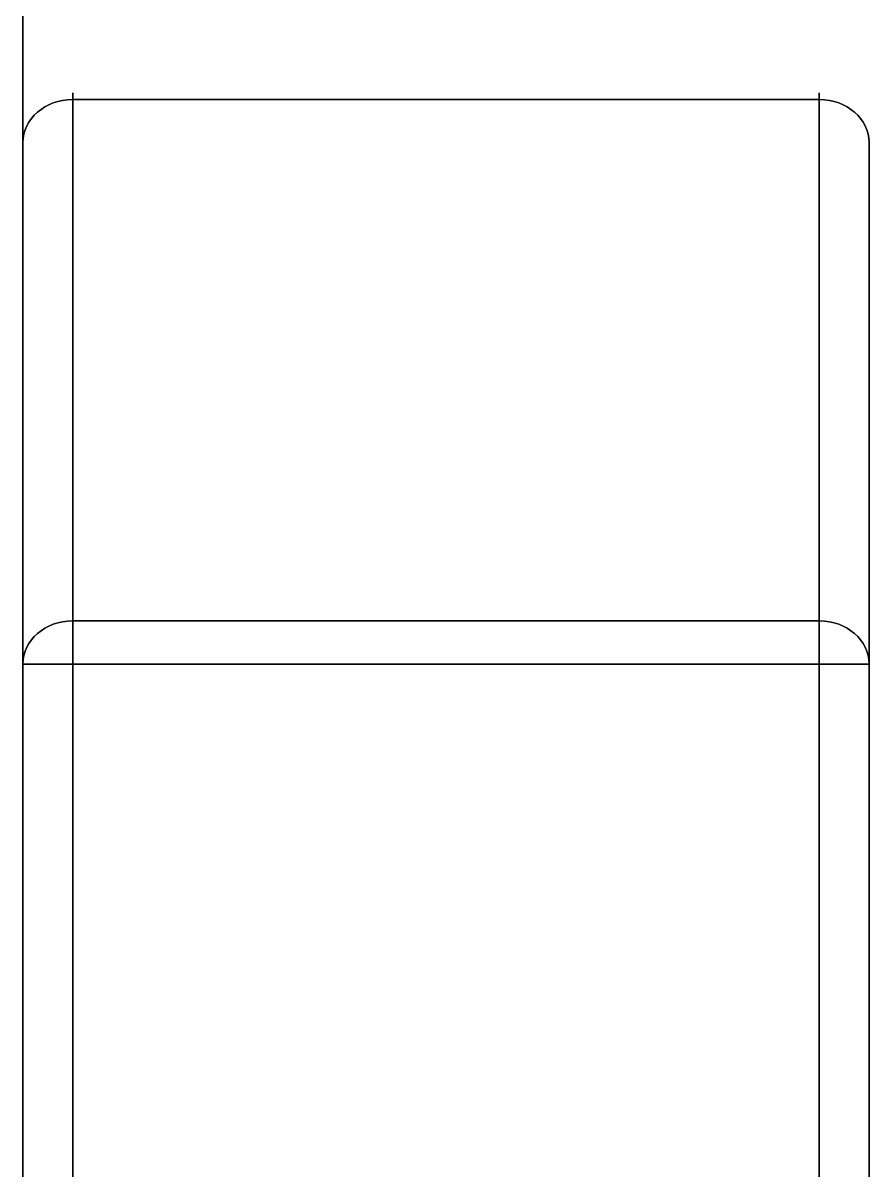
# Model space of a CAD drawing. Header units: millimetres. Extents: x -125 to 1811, y -680 to 320.
# Drawn here: x 137 to 147, y -49.82 to -36.26 of the extents above; entities that cross this region are included whole.
import ezdxf

# ---------------------------------------------------------------- set-up
doc = ezdxf.new("R2010")
doc.units = ezdxf.units.MM
doc.header["$MEASUREMENT"] = 0

msp = doc.modelspace()

# ---------------------------------------------------------------- linework, layer by layer
for p, q in [((137, 70, 300), (137, -70, 300)), ((137, -70, 700), (137, 70, 700)), ((137, 70, 300), (137, -70, 300)), ((137, -70, 700), (137, 70, 700)), ((137, -70, 316), (137, -4.45, 316)), ((137, -4.45, 684), (137, -70, 684)), ((137, -4.45, 684), (137, -70, 684)), ((137, -70, 316), (137, -4.45, 316)), ((137, -79.9, 425), (137, -12.45, 425)), ((137, -12.45, 665), (137, -80, 665)), ((137, -80, 665), (137, -12.45, 665)), ((137, -12.45, 425), (137, -79.9, 425)), ((137.588, -43.33, 635.964), (137.588, -37.17, 625.294)), ((146.412, -37.17, 504.706), (137.588, -37.17, 504.706)), ((137.588, -37.17, 505.294), (146.412, -37.17, 505.294)), ((137.588, -37.17, 504.706), (146.412, -37.17, 504.706)), ((137.588, -43.33, 494.036), (137.588, -37.17, 504.706)), ((137.588, -37.17, 544.706), (137.588, -43.33, 534.036)), ((146.412, -37.17, 544.706), (137.588, -37.17, 544.706)), ((137.588, -37.17, 545.294), (146.412, -37.17, 545.294)), ((137.588, -37.17, 624.706), (137.588, -43.33, 614.036)), ((146.412, -37.17, 545.294), (137.588, -37.17, 545.294)), ((137.588, -37.17, 545.294), (137.588, -43.33, 555.964)), ((137.588, -37.17, 584.706), (137.588, -43.33, 574.036)), ((137.588, -43.33, 595.964), (137.588, -37.17, 585.294)), ((137.588, -43.33, 555.964), (137.588, -37.17, 545.294)), ((137.588, -37.17, 464.706), (137.588, -43.33, 454.036)), ((137.588, -43.33, 475.964), (137.588, -37.17, 465.294)), ((137.588, -43.33, 515.964), (137.588, -37.17, 505.294)), ((137.588, -37.17, 504.706), (137.588, -43.33, 494.036)), ((146.412, -37.17, 464.706), (137.588, -37.17, 464.706)), ((137.588, -37.17, 465.294), (146.412, -37.17, 465.294)), ((137.588, -37.17, 584.706), (146.412, -37.17, 584.706)), ((137.588, -43.33, 574.036), (137.588, -37.17, 584.706)), ((137.588, -37.17, 624.706), (146.412, -37.17, 624.706)), ((137.588, -43.33, 614.036), (137.588, -37.17, 624.706)), ((146.412, -37.17, 625.294), (137.588, -37.17, 625.294)), ((137.588, -37.17, 625.294), (137.588, -43.33, 635.964)), ((146.412, -37.17, 585.294), (137.588, -37.17, 585.294)), ((137.588, -37.17, 585.294), (137.588, -43.33, 595.964)), ((137.588, -37.17, 544.706), (146.412, -37.17, 544.706)), ((137.588, -43.33, 534.036), (137.588, -37.17, 544.706)), ((146.412, -37.17, 505.294), (137.588, -37.17, 505.294)), ((137.588, -37.17, 505.294), (137.588, -43.33, 515.964)), ((137.588, -37.17, 464.706), (146.412, -37.17, 464.706)), ((137.588, -43.33, 454.036), (137.588, -37.17, 464.706)), ((146.412, -37.17, 465.294), (137.588, -37.17, 465.294)), ((137.588, -37.17, 465.294), (137.588, -43.33, 475.964)), ((146.412, -37.17, 624.706), (137.588, -37.17, 624.706)), ((137.588, -37.17, 625.294), (146.412, -37.17, 625.294)), ((146.412, -37.17, 584.706), (137.588, -37.17, 584.706)), ((137.588, -37.17, 585.294), (146.412, -37.17, 585.294)), ((146.412, -37.17, 504.706), (146.412, -43.33, 494.036)), ((146.412, -43.33, 555.964), (146.412, -37.17, 545.294)), ((146.412, -43.33, 494.036), (146.412, -37.17, 504.706)), ((146.412, -37.17, 584.706), (146.412, -43.33, 574.036)), ((146.412, -37.17, 624.706), (146.412, -43.33, 614.036)), ((146.412, -43.33, 635.964), (146.412, -37.17, 625.294)), ((146.412, -43.33, 595.964), (146.412, -37.17, 585.294)), ((146.412, -37.17, 544.706), (146.412, -43.33, 534.036)), ((146.412, -43.33, 515.964), (146.412, -37.17, 505.294)), ((146.412, -37.17, 464.706), (146.412, -43.33, 454.036)), ((146.412, -43.33, 475.964), (146.412, -37.17, 465.294)), ((146.412, -43.33, 454.036), (146.412, -37.17, 464.706)), ((146.412, -37.17, 545.294), (146.412, -43.33, 555.964)), ((146.412, -37.17, 465.294), (146.412, -43.33, 475.964)), ((146.412, -37.17, 505.294), (146.412, -43.33, 515.964)), ((146.412, -43.33, 534.036), (146.412, -37.17, 544.706)), ((146.412, -43.33, 574.036), (146.412, -37.17, 584.706)), ((146.412, -37.17, 585.294), (146.412, -43.33, 595.964)), ((146.412, -43.33, 614.036), (146.412, -37.17, 624.706)), ((146.412, -37.17, 625.294), (146.412, -43.33, 635.964)), ((137, -37.679, 625), (137, -43.84, 635.67)), ((137, -43.84, 534.33), (137, -37.679, 545)), ((137, -43.84, 614.33), (137, -37.679, 625)), ((137, -43.84, 574.33), (137, -37.679, 585)), ((137, -37.679, 585), (137, -43.84, 595.67)), ((137, -37.679, 545), (137, -43.84, 555.67)), ((137, -43.84, 454.33), (137, -37.679, 465)), ((137, -37.679, 465), (137, -43.84, 475.67)), ((137, -37.679, 505), (137, -43.84, 515.67)), ((137, -43.84, 494.33), (137, -37.679, 505)), ((137, -43.84, 614.33), (137, -37.679, 625)), ((137, -37.679, 625), (137, -43.84, 635.67)), ((137, -43.84, 574.33), (137, -37.679, 585)), ((137, -37.679, 585), (137, -43.84, 595.67)), ((137, -43.84, 494.33), (137, -37.679, 505)), ((137, -37.679, 505), (137, -43.84, 515.67)), ((137, -43.84, 454.33), (137, -37.679, 465)), ((137, -37.679, 465), (137, -43.84, 475.67)), ((137, -43.84, 534.33), (137, -37.679, 545)), ((137, -37.679, 545), (137, -43.84, 555.67)), ((147, -43.84, 454.33), (147, -37.679, 465)), ((147, -37.679, 465), (147, -43.84, 475.67)), ((147, -43.84, 534.33), (147, -37.679, 545)), ((147, -37.679, 545), (147, -43.84, 555.67)), ((147, -43.84, 614.33), (147, -37.679, 625)), ((147, -37.679, 625), (147, -43.84, 635.67)), ((147, -37.679, 505), (147, -43.84, 494.33)), ((147, -43.84, 494.33), (147, -37.679, 505)), ((147, -37.679, 505), (147, -43.84, 515.67)), ((147, -43.84, 574.33), (147, -37.679, 585)), ((147, -37.679, 585), (147, -43.84, 595.67)), ((147, -37.679, 465), (147, -43.84, 454.33)), ((147, -43.84, 555.67), (147, -37.679, 545)), ((147, -43.84, 475.67), (147, -37.679, 465)), ((147, -43.84, 515.67), (147, -37.679, 505)), ((147, -37.679, 545), (147, -43.84, 534.33)), ((147, -37.679, 585), (147, -43.84, 574.33)), ((147, -43.84, 595.67), (147, -37.679, 585)), ((147, -37.679, 625), (147, -43.84, 614.33)), ((147, -43.84, 635.67), (147, -37.679, 625)), ((137.588, -43.33, 494.036), (146.412, -43.33, 494.036)), ((146.412, -43.33, 515.964), (137.588, -43.33, 515.964)), ((146.412, -43.33, 494.036), (137.588, -43.33, 494.036)), ((137.588, -43.33, 534.036), (146.412, -43.33, 534.036)), ((146.412, -43.33, 555.964), (137.588, -43.33, 555.964)), ((137.588, -43.33, 555.964), (146.412, -43.33, 555.964)), ((137.588, -43.33, 614.036), (146.412, -43.33, 614.036)), ((146.412, -43.33, 635.964), (137.588, -43.33, 635.964)), ((137.588, -43.33, 454.036), (146.412, -43.33, 454.036)), ((146.412, -43.33, 475.964), (137.588, -43.33, 475.964)), ((146.412, -43.33, 574.036), (137.588, -43.33, 574.036)), ((146.412, -43.33, 614.036), (137.588, -43.33, 614.036)), ((137.588, -43.33, 635.964), (146.412, -43.33, 635.964)), ((137.588, -43.33, 595.964), (146.412, -43.33, 595.964)), ((146.412, -43.33, 534.036), (137.588, -43.33, 534.036)), ((137.588, -43.33, 515.964), (146.412, -43.33, 515.964)), ((146.412, -43.33, 454.036), (137.588, -43.33, 454.036)), ((137.588, -43.33, 475.964), (146.412, -43.33, 475.964)), ((146.412, -43.33, 595.964), (137.588, -43.33, 595.964)), ((137.588, -43.33, 574.036), (146.412, -43.33, 574.036)), ((137, -43.84, 595.67), (137, -56.16, 595.67)), ((137, -56.16, 614.33), (137, -43.84, 614.33)), ((137, -43.84, 635.67), (137, -56.16, 635.67)), ((137, -56.16, 574.33), (137, -43.84, 574.33)), ((137, -56.16, 534.33), (137, -43.84, 534.33)), ((137, -43.84, 555.67), (137, -56.16, 555.67)), ((137, -56.16, 494.33), (137, -43.84, 494.33)), ((137, -56.16, 454.33), (137, -43.84, 454.33)), ((137, -43.84, 475.67), (137, -56.16, 475.67)), ((137, -43.84, 515.67), (137, -56.16, 515.67)), ((137, -56.16, 614.33), (137, -43.84, 614.33)), ((137, -43.84, 635.67), (137, -56.16, 635.67)), ((137, -56.16, 574.33), (137, -43.84, 574.33)), ((137, -43.84, 595.67), (137, -56.16, 595.67)), ((137, -56.16, 494.33), (137, -43.84, 494.33)), ((137, -43.84, 515.67), (137, -56.16, 515.67)), ((137, -56.16, 454.33), (137, -43.84, 454.33)), ((137, -43.84, 475.67), (137, -56.16, 475.67)), ((137, -56.16, 534.33), (137, -43.84, 534.33)), ((137, -43.84, 555.67), (137, -56.16, 555.67)), ((146.412, -43.84, 493.742), (137.588, -43.84, 493.742)), ((137.588, -43.84, 516.258), (146.412, -43.84, 516.258)), ((137.588, -43.84, 493.742), (146.412, -43.84, 493.742)), ((137.588, -56.16, 493.742), (137.588, -43.84, 493.742)), ((137.588, -43.84, 516.258), (137.588, -56.16, 516.258)), ((146.412, -43.84, 516.258), (137.588, -43.84, 516.258)), ((146.412, -43.84, 533.742), (137.588, -43.84, 533.742)), ((137.588, -43.84, 556.258), (146.412, -43.84, 556.258)), ((137.588, -43.84, 556.258), (137.588, -56.16, 556.258)), ((146.412, -43.84, 556.258), (137.588, -43.84, 556.258)), ((137.588, -56.16, 596.258), (137.588, -43.84, 596.258)), ((137.588, -43.84, 613.742), (137.588, -56.16, 613.742)), ((137.588, -56.16, 636.258), (137.588, -43.84, 636.258)), ((137.588, -43.84, 573.742), (137.588, -56.16, 573.742)), ((137.588, -43.84, 613.742), (146.412, -43.84, 613.742)), ((137.588, -56.16, 613.742), (137.588, -43.84, 613.742)), ((137.588, -43.84, 636.258), (137.588, -56.16, 636.258)), ((146.412, -43.84, 636.258), (137.588, -43.84, 636.258)), ((146.412, -43.84, 613.742), (137.588, -43.84, 613.742)), ((137.588, -43.84, 636.258), (146.412, -43.84, 636.258)), ((137.588, -43.84, 533.742), (137.588, -56.16, 533.742)), ((137.588, -56.16, 556.258), (137.588, -43.84, 556.258)), ((137.588, -43.84, 493.742), (137.588, -56.16, 493.742)), ((137.588, -43.84, 453.742), (137.588, -56.16, 453.742)), ((146.412, -43.84, 453.742), (137.588, -43.84, 453.742)), ((137.588, -56.16, 476.258), (137.588, -43.84, 476.258)), ((137.588, -43.84, 476.258), (146.412, -43.84, 476.258)), ((137.588, -56.16, 516.258), (137.588, -43.84, 516.258)), ((137.588, -43.84, 533.742), (146.412, -43.84, 533.742)), ((137.588, -56.16, 533.742), (137.588, -43.84, 533.742)), ((137.588, -43.84, 476.258), (137.588, -56.16, 476.258)), ((146.412, -43.84, 476.258), (137.588, -43.84, 476.258)), ((137.588, -43.84, 453.742), (146.412, -43.84, 453.742)), ((137.588, -56.16, 453.742), (137.588, -43.84, 453.742)), ((137.588, -43.84, 596.258), (146.412, -43.84, 596.258)), ((146.412, -43.84, 573.742), (137.588, -43.84, 573.742)), ((137.588, -43.84, 573.742), (146.412, -43.84, 573.742)), ((137.588, -56.16, 573.742), (137.588, -43.84, 573.742)), ((137.588, -43.84, 596.258), (137.588, -56.16, 596.258)), ((146.412, -43.84, 596.258), (137.588, -43.84, 596.258)), ((146.412, -43.84, 493.742), (146.412, -56.16, 493.742)), ((146.412, -56.16, 516.258), (146.412, -43.84, 516.258)), ((146.412, -56.16, 556.258), (146.412, -43.84, 556.258)), ((146.412, -43.84, 613.742), (146.412, -56.16, 613.742)), ((146.412, -56.16, 636.258), (146.412, -43.84, 636.258)), ((146.412, -56.16, 613.742), (146.412, -43.84, 613.742)), ((146.412, -43.84, 636.258), (146.412, -56.16, 636.258)), ((146.412, -43.84, 533.742), (146.412, -56.16, 533.742)), ((146.412, -56.16, 476.258), (146.412, -43.84, 476.258)), ((146.412, -43.84, 453.742), (146.412, -56.16, 453.742)), ((146.412, -43.84, 573.742), (146.412, -56.16, 573.742)), ((146.412, -56.16, 596.258), (146.412, -43.84, 596.258)), ((146.412, -43.84, 516.258), (146.412, -56.16, 516.258)), ((146.412, -43.84, 476.258), (146.412, -56.16, 476.258)), ((146.412, -56.16, 573.742), (146.412, -43.84, 573.742)), ((146.412, -43.84, 556.258), (146.412, -56.16, 556.258)), ((146.412, -56.16, 453.742), (146.412, -43.84, 453.742)), ((146.412, -56.16, 493.742), (146.412, -43.84, 493.742)), ((146.412, -56.16, 533.742), (146.412, -43.84, 533.742)), ((146.412, -43.84, 596.258), (146.412, -56.16, 596.258)), ((147, -56.16, 454.33), (147, -43.84, 454.33)), ((147, -43.84, 475.67), (147, -56.16, 475.67)), ((147, -56.16, 534.33), (147, -43.84, 534.33)), ((147, -43.84, 555.67), (147, -56.16, 555.67)), ((147, -56.16, 614.33), (147, -43.84, 614.33)), ((147, -43.84, 635.67), (147, -56.16, 635.67)), ((147, -43.84, 614.33), (147, -56.16, 614.33)), ((147, -56.16, 635.67), (147, -43.84, 635.67)), ((147, -56.16, 494.33), (147, -43.84, 494.33)), ((147, -43.84, 515.67), (147, -56.16, 515.67)), ((147, -56.16, 574.33), (147, -43.84, 574.33)), ((147, -43.84, 595.67), (147, -56.16, 595.67)), ((147, -56.16, 515.67), (147, -43.84, 515.67)), ((147, -56.16, 475.67), (147, -43.84, 475.67)), ((147, -43.84, 574.33), (147, -56.16, 574.33)), ((147, -56.16, 555.67), (147, -43.84, 555.67)), ((147, -43.84, 454.33), (147, -56.16, 454.33)), ((147, -43.84, 494.33), (147, -56.16, 494.33)), ((147, -43.84, 534.33), (147, -56.16, 534.33)), ((147, -56.16, 595.67), (147, -43.84, 595.67))]:
    msp.add_line(p, q)
at = {"extrusion": (1, 3.60642e-13, 1.8928e-23)}
for centre in [(-37.679, 505, 137.588), (-37.679, 545, 137.588), (-37.679, 585, 137.588)]:
    msp.add_arc(centre, 0.588, 330, 30, dxfattribs=at)
at = {"extrusion": (-1, -3.60642e-13, -8.669e-25)}
msp.add_arc((37.679, 465, -137.588), 0.588, 150, 210, dxfattribs=at)
at = {"extrusion": (-1, 3.60642e-13, 8.62543e-25)}
msp.add_arc((37.679, 545, -137.588), 0.588, 150, 210, dxfattribs=at)
at = {"extrusion": (1, 0, 0)}
for centre, start, end in [((-37.679, 465, 137.588), 330, 30), ((-37.679, 625, 137.588), 330, 30), ((-37.679, 465, 146.412), 344.2951, 30), ((-37.679, 625, 146.412), 344.2951, 30), ((-37.679, 585, 146.412), 344.2951, 30), ((-37.679, 465, 146.412), 330, 344.2951), ((-37.679, 625, 146.412), 330, 344.2951), ((-43.84, 494.33, 137.588), 270, 330), ((-43.84, 534.33, 137.588), 270, 330), ((-43.84, 454.33, 137.588), 270, 330), ((-43.84, 454.33, 146.412), 270, 330), ((-43.84, 475.67, 146.412), 30, 90), ((-43.84, 534.33, 146.412), 270, 330), ((-43.84, 595.67, 146.412), 30, 90), ((-43.84, 515.67, 146.412), 30, 90), ((-43.84, 555.67, 146.412), 30, 90), ((-43.84, 574.33, 146.412), 270, 330), ((-43.84, 494.33, 146.412), 270, 330), ((-43.84, 614.33, 146.412), 270, 330), ((-43.84, 635.67, 146.412), 30, 90)]:
    msp.add_arc(centre, 0.588, start, end, dxfattribs=at)
at = {"extrusion": (-1, -3.60642e-13, -8.75612e-25)}
msp.add_arc((37.679, 625, -137.588), 0.588, 150, 210, dxfattribs=at)
at = {"extrusion": (-1, 3.60642e-13, 8.58187e-25)}
for centre in [(37.679, 585, -137.588), (37.679, 505, -137.588)]:
    msp.add_arc(centre, 0.588, 150, 210, dxfattribs=at)
at = {"extrusion": (-1, 0, 0)}
for centre, start, end in [((37.679, 505, -146.412), 150, 210), ((37.679, 545, -146.412), 150, 210), ((37.679, 465, -146.412), 150, 210), ((37.679, 625, -146.412), 150, 210), ((37.679, 585, -146.412), 150, 210), ((43.84, 454.33, -137.588), 210, 227.6131), ((43.84, 614.33, -137.588), 210, 227.6131), ((43.84, 635.67, -137.588), 107.6131, 150), ((43.84, 595.67, -137.588), 107.6131, 150), ((43.84, 534.33, -137.588), 210, 227.6131), ((43.84, 475.67, -137.588), 107.6131, 150), ((43.84, 494.33, -146.412), 210, 270), ((43.84, 534.33, -146.412), 210, 270), ((43.84, 614.33, -146.412), 210, 270), ((43.84, 454.33, -146.412), 210, 270), ((43.84, 494.33, -137.588), 227.6131, 270), ((43.84, 574.33, -137.588), 227.6131, 270), ((43.84, 614.33, -137.588), 227.6131, 270), ((43.84, 534.33, -137.588), 227.6131, 270), ((43.84, 595.67, -137.588), 90, 107.6131)]:
    msp.add_arc(centre, 0.588, start, end, dxfattribs=at)
at = {"extrusion": (1, 6.10883e-13, 7.66044e-14)}
msp.add_arc((-37.679, 505, 146.412), 0.588, 344.2951, 30, dxfattribs=at)
at = {"extrusion": (1, 1.19826e-12, 2.75648e-13)}
msp.add_arc((-37.679, 545, 146.412), 0.588, 344.2951, 30, dxfattribs=at)
at = {"extrusion": (1, 5.73049e-12, -2.41505e-12)}
msp.add_arc((-37.679, 505, 146.412), 0.588, 330, 344.2951, dxfattribs=at)
at = {"extrusion": (1, 5.50706e-12, -2.74229e-12)}
msp.add_arc((-37.679, 545, 146.412), 0.588, 330, 344.2951, dxfattribs=at)
at = {"extrusion": (1, -5.73049e-12, 2.41505e-12)}
msp.add_arc((-37.679, 585, 146.412), 0.588, 330, 344.2951, dxfattribs=at)
at = {"extrusion": (-5.61077e-11, -0.5, 0.866025)}
msp.add_arc((137.588, 279.869, 560.105), 0.588, 90, 180, dxfattribs=at)
at = {"extrusion": (-5.65118e-11, -0.5, -0.866025)}
for centre in [(137.588, 305.131, -453.144), (137.588, 345.131, -522.426), (137.588, 325.131, -487.785)]:
    msp.add_arc(centre, 0.588, 180, 270, dxfattribs=at)
at = {"extrusion": (-8.71438e-14, 0.5, 0.866025)}
msp.add_arc((-137.588, 265.131, 383.862), 0.588, 270, 0, dxfattribs=at)
at = {"extrusion": (4.793e-12, 0.5, -0.866025)}
msp.add_arc((-137.588, 199.869, -421.541), 0.588, 360, 90, dxfattribs=at)
at = {"extrusion": (2.5659e-15, 0.5, 0.866025)}
msp.add_arc((-137.588, 305.131, 453.144), 0.588, 270, 0, dxfattribs=at)
at = {"extrusion": (4.78865e-12, 0.5, -0.866025)}
msp.add_arc((-137.588, 239.869, -490.823), 0.588, 360, 90, dxfattribs=at)
at = {"extrusion": (-5.65118e-11, -0.5, 0.866025)}
for centre in [(137.588, 259.869, 525.464), (137.588, 239.869, 490.823)]:
    msp.add_arc(centre, 0.588, 90, 180, dxfattribs=at)
at = {"extrusion": (-5.66546e-11, -0.5, -0.866025)}
for centre in [(137.588, 265.131, -383.862), (137.588, 285.131, -418.503)]:
    msp.add_arc(centre, 0.588, 180, 270, dxfattribs=at)
at = {"extrusion": (-5.64526e-11, -0.5, 0.866025)}
for centre in [(137.588, 199.869, 421.541), (137.588, 219.869, 456.182)]:
    msp.add_arc(centre, 0.588, 90, 180, dxfattribs=at)
at = {"extrusion": (-3.07327e-13, 0.5, 0.866025)}
msp.add_arc((-137.588, 345.131, 522.426), 0.588, 270, 360, dxfattribs=at)
at = {"extrusion": (5.18496e-12, 0.5, -0.866025)}
msp.add_arc((-137.588, 279.869, -560.105), 0.588, 360, 90, dxfattribs=at)
at = {"extrusion": (1.21517e-14, 0.5, 0.866025)}
msp.add_arc((-137.588, 325.131, 487.785), 0.588, 270, 0, dxfattribs=at)
at = {"extrusion": (4.78797e-12, 0.5, -0.866025)}
msp.add_arc((-137.588, 259.869, -525.464), 0.588, 360, 90, dxfattribs=at)
at = {"extrusion": (5.08339e-15, 0.5, 0.866025)}
msp.add_arc((-137.588, 285.131, 418.503), 0.588, 270, 360, dxfattribs=at)
at = {"extrusion": (4.63798e-12, 0.5, -0.866025)}
msp.add_arc((-137.588, 219.869, -456.182), 0.588, 360, 90, dxfattribs=at)
at = {"extrusion": (8.97581e-14, 0.5, 0.866025)}
msp.add_arc((-146.412, 265.131, 383.862), 0.588, 180, 270, dxfattribs=at)
at = {"extrusion": (-1.04884e-10, 0.5, -0.866025)}
for centre in [(-146.412, 199.869, -421.541), (-146.412, 239.869, -490.823)]:
    msp.add_arc(centre, 0.588, 90, 180, dxfattribs=at)
at = {"extrusion": (1.25777e-13, 0.5, 0.866025)}
msp.add_arc((-146.412, 285.131, 418.503), 0.588, 180, 270, dxfattribs=at)
at = {"extrusion": (-1.04945e-10, 0.5, -0.866025)}
msp.add_arc((-146.412, 219.869, -456.182), 0.588, 90, 180, dxfattribs=at)
at = {"extrusion": (-1.32943e-13, 0.5, 0.866025)}
msp.add_arc((-146.412, 305.131, 453.144), 0.588, 180, 270, dxfattribs=at)
at = {"extrusion": (5.66547e-11, -0.5, -0.866025)}
for centre in [(146.412, 285.131, -418.503), (146.412, 265.131, -383.862)]:
    msp.add_arc(centre, 0.588, 270, 360, dxfattribs=at)
at = {"extrusion": (-1.08736e-13, 0.5, 0.866025)}
msp.add_arc((-146.412, 345.131, 522.426), 0.588, 180, 270, dxfattribs=at)
at = {"extrusion": (-1.04886e-10, 0.5, -0.866025)}
msp.add_arc((-146.412, 279.869, -560.105), 0.588, 90, 180, dxfattribs=at)
at = {"extrusion": (-1.27908e-13, 0.5, 0.866025)}
msp.add_arc((-146.412, 325.131, 487.785), 0.588, 180, 270, dxfattribs=at)
at = {"extrusion": (-1.04893e-10, 0.5, -0.866025)}
msp.add_arc((-146.412, 259.869, -525.464), 0.588, 90, 180, dxfattribs=at)
at = {"extrusion": (5.69159e-11, -0.5, 0.866025)}
for centre in [(146.412, 239.869, 490.823), (146.412, 259.869, 525.464), (146.412, 279.869, 560.105), (146.412, 259.869, 537.785), (146.412, 279.869, 572.426)]:
    msp.add_arc(centre, 0.588, 360, 90, dxfattribs=at)
at = {"extrusion": (5.68567e-11, -0.5, 0.866025)}
for centre in [(146.412, 199.869, 421.541), (146.412, 219.869, 456.182)]:
    msp.add_arc(centre, 0.588, 360, 90, dxfattribs=at)
at = {"extrusion": (5.65118e-11, -0.5, -0.866025)}
for centre in [(146.412, 305.131, -453.144), (146.412, 325.131, -487.785), (146.412, 345.131, -522.426)]:
    msp.add_arc(centre, 0.588, 270, 0, dxfattribs=at)
at = {"extrusion": (5.69159e-11, 0.5, -0.866025)}
for centre in [(-137.588, 279.869, -572.426), (-137.588, 259.869, -537.785), (-137.588, 239.869, -503.144), (-137.588, 219.869, -468.503)]:
    msp.add_arc(centre, 0.588, 360, 90, dxfattribs=at)
at = {"extrusion": (-2.80022e-13, -0.5, -0.866025)}
msp.add_arc((137.588, 285.131, -406.182), 0.588, 180, 270, dxfattribs=at)
at = {"extrusion": (-5.64989e-11, -0.5, 0.866025)}
for centre in [(137.588, 219.869, 468.503), (137.588, 239.869, 503.144), (137.588, 279.869, 572.426), (137.588, 259.869, 537.785)]:
    msp.add_arc(centre, 0.588, 90, 180, dxfattribs=at)
at = {"extrusion": (5.69159e-11, 0.5, 0.866025)}
for centre in [(-137.588, 305.131, 440.823), (-137.588, 325.131, 475.464)]:
    msp.add_arc(centre, 0.588, 270, 360, dxfattribs=at)
at = {"extrusion": (5.65118e-11, 0.5, 0.866025)}
msp.add_arc((-137.588, 345.131, 510.105), 0.588, 270, 0, dxfattribs=at)
at = {"extrusion": (-1.34686e-13, -0.5, -0.866025)}
msp.add_arc((137.588, 265.131, -371.541), 0.588, 180, 270, dxfattribs=at)
at = {"extrusion": (5.68567e-11, 0.5, 0.866025)}
for centre in [(-137.588, 265.131, 371.541), (-137.588, 285.131, 406.182)]:
    msp.add_arc(centre, 0.588, 270, 0, dxfattribs=at)
at = {"extrusion": (5.66546e-11, 0.5, -0.866025)}
msp.add_arc((-137.588, 199.869, -433.862), 0.588, 360, 90, dxfattribs=at)
at = {"extrusion": (2.72954e-13, -0.5, -0.866025)}
msp.add_arc((137.588, 325.131, -475.464), 0.588, 180, 270, dxfattribs=at)
at = {"extrusion": (2.88543e-13, -0.5, -0.866025)}
msp.add_arc((137.588, 345.131, -510.105), 0.588, 180, 270, dxfattribs=at)
at = {"extrusion": (2.6695e-13, -0.5, -0.866025)}
msp.add_arc((137.588, 305.131, -440.823), 0.588, 180, 270, dxfattribs=at)
at = {"extrusion": (-5.6701e-11, -0.5, 0.866025)}
msp.add_arc((137.588, 199.869, 433.862), 0.588, 90, 180, dxfattribs=at)
at = {"extrusion": (1, -1.80321e-13, -3.12325e-13)}
for centre in [(-43.84, 515.67, 137.588), (-43.84, 555.67, 137.588), (-43.84, 635.67, 137.588), (-43.84, 475.67, 137.588), (-43.84, 595.67, 137.588)]:
    msp.add_arc(centre, 0.588, 30, 90, dxfattribs=at)
at = {"extrusion": (-1, 3.19445e-12, -2.569e-12)}
msp.add_arc((43.84, 494.33, -137.588), 0.588, 210, 227.6131, dxfattribs=at)
at = {"extrusion": (-1, 1.7516e-13, 3.24435e-13)}
msp.add_arc((43.84, 515.67, -137.588), 0.588, 107.6131, 150, dxfattribs=at)
at = {"extrusion": (1, -1.80321e-13, 3.12325e-13)}
for centre in [(-43.84, 614.33, 137.588), (-43.84, 574.33, 137.588)]:
    msp.add_arc(centre, 0.588, 270, 330, dxfattribs=at)
at = {"extrusion": (-1, -5.45264e-13, -4.6475e-13)}
msp.add_arc((43.84, 555.67, -137.588), 0.588, 107.6131, 150, dxfattribs=at)
at = {"extrusion": (-1, -3.19445e-12, 2.569e-12)}
msp.add_arc((43.84, 574.33, -137.588), 0.588, 210, 227.6131, dxfattribs=at)
at = {"extrusion": (-1, -1.80321e-13, -3.12325e-13)}
for centre in [(43.84, 515.67, -146.412), (43.84, 555.67, -146.412), (43.84, 635.67, -146.412), (43.84, 475.67, -146.412), (43.84, 595.67, -146.412)]:
    msp.add_arc(centre, 0.588, 90, 150, dxfattribs=at)
at = {"extrusion": (1.47612e-13, -0.5, -0.866025)}
msp.add_arc((146.412, 265.131, -371.541), 0.588, 270, 0, dxfattribs=at)
at = {"extrusion": (5.66546e-11, -0.5, 0.866025)}
msp.add_arc((146.412, 199.869, 433.862), 0.588, 360, 90, dxfattribs=at)
at = {"extrusion": (4.35816e-13, -0.5, -0.866025)}
msp.add_arc((146.412, 305.131, -440.823), 0.588, 270, 360, dxfattribs=at)
at = {"extrusion": (5.66792e-11, -0.5, 0.866025)}
for centre in [(146.412, 219.869, 468.503), (146.412, 239.869, 503.144)]:
    msp.add_arc(centre, 0.588, 360, 90, dxfattribs=at)
at = {"extrusion": (4.15192e-13, -0.5, -0.866025)}
msp.add_arc((146.412, 325.131, -475.464), 0.588, 270, 360, dxfattribs=at)
at = {"extrusion": (-5.68567e-11, 0.5, 0.866025)}
for centre in [(-146.412, 285.131, 406.182), (-146.412, 265.131, 371.541)]:
    msp.add_arc(centre, 0.588, 180, 270, dxfattribs=at)
at = {"extrusion": (9.092e-14, -0.5, -0.866025)}
msp.add_arc((146.412, 285.131, -406.182), 0.588, 270, 0, dxfattribs=at)
at = {"extrusion": (-2.75665e-13, -0.5, -0.866025)}
msp.add_arc((146.412, 345.131, -510.105), 0.588, 270, 0, dxfattribs=at)
at = {"extrusion": (-1, -1.80321e-13, 3.12325e-13)}
msp.add_arc((43.84, 574.33, -146.412), 0.588, 210, 270, dxfattribs=at)
at = {"extrusion": (-5.65118e-11, 0.5, -0.866025)}
for centre in [(-146.412, 239.869, -503.144), (-146.412, 219.869, -468.503), (-146.412, 259.869, -537.785)]:
    msp.add_arc(centre, 0.588, 90, 180, dxfattribs=at)
at = {"extrusion": (-5.66547e-11, 0.5, -0.866025)}
msp.add_arc((-146.412, 199.869, -433.862), 0.588, 90, 180, dxfattribs=at)
at = {"extrusion": (-5.65118e-11, 0.5, 0.866025)}
for centre in [(-146.412, 305.131, 440.823), (-146.412, 325.131, 475.464), (-146.412, 345.131, 510.105)]:
    msp.add_arc(centre, 0.588, 180, 270, dxfattribs=at)
at = {"extrusion": (-5.61077e-11, 0.5, -0.866025)}
msp.add_arc((-146.412, 279.869, -572.426), 0.588, 90, 180, dxfattribs=at)
at = {"extrusion": (-1, 2.58316e-13, -6.66204e-13)}
msp.add_arc((43.84, 454.33, -137.588), 0.588, 227.6131, 270, dxfattribs=at)
at = {"extrusion": (-1, 4.74283e-13, 2.03068e-12)}
msp.add_arc((43.84, 515.67, -137.588), 0.588, 90, 107.6131, dxfattribs=at)
at = {"extrusion": (-1, -3.0663e-13, -4.04059e-12)}
msp.add_arc((43.84, 555.67, -137.588), 0.588, 90, 107.6131, dxfattribs=at)
at = {"extrusion": (-1, 6.27598e-13, 4.05098e-12)}
msp.add_arc((43.84, 635.67, -137.588), 0.588, 90, 107.6131, dxfattribs=at)
at = {"extrusion": (-1, -6.27598e-13, -4.05098e-12)}
msp.add_arc((43.84, 475.67, -137.588), 0.588, 90, 107.6131, dxfattribs=at)
at = {"extrusion": (-5.67159e-11, 1, -3.89785e-15)}
msp.add_arc((-137.588, 494.33, -43.84), 0.588, 270, 0, dxfattribs=at)
at = {"extrusion": (0, 1, 0)}
for centre, start, end in [((-137.588, 515.67, -43.84), 360, 90), ((-137.588, 555.67, -43.84), 360, 90), ((-137.588, 635.67, -43.84), 360, 90), ((-137.588, 595.67, -43.84), 360, 90), ((-137.588, 475.67, -43.84), 0, 90), ((-146.412, 475.67, -43.84), 90, 180), ((-146.412, 595.67, -43.84), 90, 180), ((-146.412, 515.67, -43.84), 90, 180), ((-146.412, 555.67, -43.84), 90, 180), ((-146.412, 635.67, -43.84), 90, 180)]:
    msp.add_arc(centre, 0.588, start, end, dxfattribs=at)
at = {"extrusion": (0, -1, 0)}
for centre, start, end in [((137.588, 595.67, 43.84), 90, 180), ((137.588, 635.67, 43.84), 90, 180), ((137.588, 555.67, 43.84), 90, 180), ((137.588, 475.67, 43.84), 90, 180), ((137.588, 515.67, 43.84), 90, 180), ((146.412, 635.67, 43.84), 360, 90), ((146.412, 515.67, 43.84), 360, 90), ((146.412, 475.67, 43.84), 0, 90), ((146.412, 555.67, 43.84), 360, 90), ((146.412, 595.67, 43.84), 360, 90)]:
    msp.add_arc(centre, 0.588, start, end, dxfattribs=at)
at = {"extrusion": (-1.20792e-14, -1, 1.20792e-14)}
msp.add_arc((137.588, 614.33, 43.84), 0.588, 180, 270, dxfattribs=at)
at = {"extrusion": (5.12478e-14, -1, 1.23723e-13)}
for centre in [(137.588, 574.33, 43.84), (137.588, 534.33, 43.84)]:
    msp.add_arc(centre, 0.588, 180, 270, dxfattribs=at)
at = {"extrusion": (-5.67209e-11, 1, -5.72181e-14)}
msp.add_arc((-137.588, 454.33, -43.84), 0.588, 270, 0, dxfattribs=at)
at = {"extrusion": (8.5413e-15, -1, 2.06205e-14)}
for centre in [(137.588, 494.33, 43.84), (137.588, 454.33, 43.84)]:
    msp.add_arc(centre, 0.588, 180, 270, dxfattribs=at)
at = {"extrusion": (-5.67877e-11, 1, -1.36162e-13)}
for centre in [(-137.588, 574.33, -43.84), (-137.588, 534.33, -43.84)]:
    msp.add_arc(centre, 0.588, 270, 0, dxfattribs=at)
at = {"extrusion": (-5.67436e-11, 1, 5.29604e-14)}
msp.add_arc((-137.588, 614.33, -43.84), 0.588, 270, 0, dxfattribs=at)
at = {"extrusion": (5.67209e-11, 1, -5.72181e-14)}
msp.add_arc((-146.412, 454.33, -43.84), 0.588, 180, 270, dxfattribs=at)
at = {"extrusion": (5.67877e-11, 1, -1.36162e-13)}
for centre in [(-146.412, 534.33, -43.84), (-146.412, 574.33, -43.84)]:
    msp.add_arc(centre, 0.588, 180, 270, dxfattribs=at)
at = {"extrusion": (-4.62444e-14, -1, 7.04029e-14)}
msp.add_arc((146.412, 614.33, 43.84), 0.588, 270, 0, dxfattribs=at)
at = {"extrusion": (5.66867e-11, 1, 2.5264e-14)}
msp.add_arc((-146.412, 494.33, -43.84), 0.588, 180, 270, dxfattribs=at)
at = {"extrusion": (5.67436e-11, 1, 5.29604e-14)}
msp.add_arc((-146.412, 614.33, -43.84), 0.588, 180, 270, dxfattribs=at)
at = {"extrusion": (-5.12478e-14, -1, 1.23723e-13)}
for centre in [(146.412, 574.33, 43.84), (146.412, 534.33, 43.84)]:
    msp.add_arc(centre, 0.588, 270, 0, dxfattribs=at)
at = {"extrusion": (-8.5413e-15, -1, 2.06205e-14)}
for centre in [(146.412, 454.33, 43.84), (146.412, 494.33, 43.84)]:
    msp.add_arc(centre, 0.588, 270, 0, dxfattribs=at)

doc.saveas('drawing.dxf')
